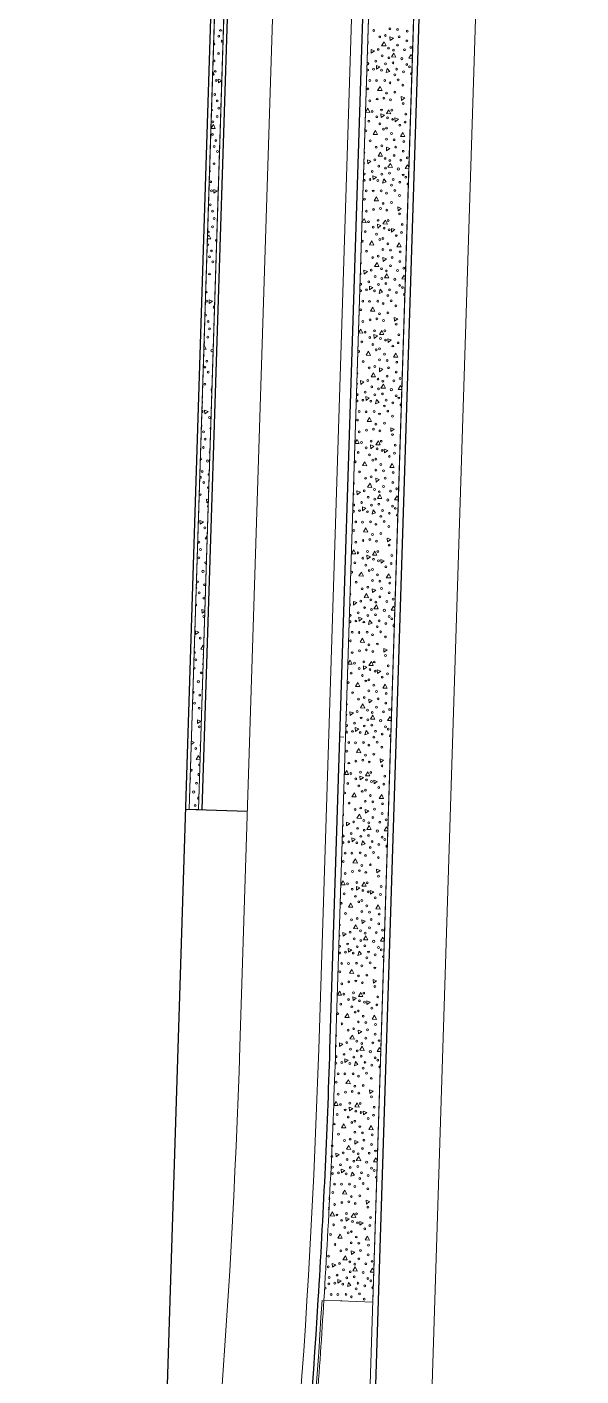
# Model space of a CAD drawing. Extents: x 2536801 to 2538856, y 7112140 to 7131569.
# Drawn here: x 2537794.7 to 2537893, y 7118882.1 to 7119121.6 of the extents above; entities that cross this region are included whole.
import ezdxf

# ---------------------------------------------------------------- set-up
doc = ezdxf.new("R2010")
doc.units = 0
doc.header["$LTSCALE"] = 100
doc.header["$MEASUREMENT"] = 0
for name, color, linetype, lineweight in [('D_BOC_FR', 3, 'Continuous', 13), ('D_BOC_RMP', 1, 'Continuous', 13), ('D_CTB_1', 2, 'Continuous', 0), ('D_EOS_ML', 7, 'Continuous', 30), ('D_EOS_RMP', 1, 'Continuous', 30), ('D_EOT_ML', 7, 'Continuous', 13), ('D_EOT_RMP', 1, 'Continuous', 13), ('D_FOC_FR', 3, 'Continuous', 30), ('D_FOC_RMP', 1, 'Continuous', 30), ('D_MBGF', 20, 'Continuous', 0), ('D_RIPRAP_1', 7, 'Continuous', 0)]:
    doc.layers.add(name, color=color, linetype=linetype, lineweight=lineweight)
doc.linetypes.add('mbgf', pattern='A,1,-0.5,[46,dgnlstyle-BGELINES.shx,S=0.008,R=0,X=0,Y=0],-0.5,1', length=3)

msp = doc.modelspace()

# ---------------------------------------------------------------- linework, layer by layer
at = {"layer": 'D_BOC_FR', "lineweight": 0}
msp.add_line((2537828.67, 7119146.31), (2537823.46, 7118982.73), dxfattribs=at)
at = {"layer": 'D_BOC_FR', "color": 1, "lineweight": 0}
msp.add_line((2537850.88, 7118995.53), (2537850.21, 7118995.55), dxfattribs=at)
msp.add_arc((2536347.2, 7118987.92), 1502.67, 352.71175, 356.47754, dxfattribs=at)
at = {"layer": 'D_BOC_RMP', "lineweight": 0}
for p, q in [((2537825.12, 7118982.68), (2537830.33, 7119146.26)), ((2537850.21, 7118995.55), (2537850.88, 7118995.53))]:
    msp.add_line(p, q, dxfattribs=at)
at = {"layer": 'D_CTB_1', "linetype": 'Continuous', "lineweight": 0, "ltscale": 0.025}
for p, q in [((2537851.24, 7118745.39), (2537870.99, 7119365.03)), ((2537849.44, 7118940.06), (2537855.99, 7119145.44))]:
    msp.add_line(p, q, dxfattribs=at)
msp.add_arc((2536347.2, 7118987.92), 1503, 356.47679, 358.17507, dxfattribs=at)
at = {"layer": 'D_EOS_ML'}
msp.add_line((2537794.68, 7116938.8), (2537871.99, 7119365), dxfattribs=at)
at = {"layer": 'D_EOS_RMP'}
for p, q in [((2537848.44, 7118940.09), (2537854.99, 7119145.47)), ((2537822.79, 7118982.75), (2537833.78, 7118982.4))]:
    msp.add_line(p, q, dxfattribs=at)
msp.add_arc((2536347.2, 7118987.92), 1502, 356.47679, 358.17507, dxfattribs=at)
at = {"layer": 'D_EOT_ML'}
msp.add_line((2537798.59, 7116747.27), (2537892.98, 7119709.78), dxfattribs=at)
at = {"layer": 'D_EOT_RMP'}
for p, q in [((2537832.45, 7118940.6), (2537843.88, 7119299.25)), ((2537846.44, 7118940.15), (2537857.87, 7119298.81))]:
    msp.add_line(p, q, dxfattribs=at)
for radius in [1486, 1500]:
    msp.add_arc((2536347.2, 7118987.92), radius, 352.71175, 358.17507, dxfattribs=at)
at = {"layer": 'D_FOC_FR'}
msp.add_line((2537828, 7119146.33), (2537815.54, 7118755.15), dxfattribs=at)
at = {"layer": 'D_FOC_FR', "color": 1}
msp.add_line((2537825.79, 7118982.66), (2537831, 7119146.24), dxfattribs=at)
at = {"layer": 'D_FOC_RMP'}
msp.add_arc((2536347.2, 7118987.92), 1502, 352.71175, 356.47679, dxfattribs=at)
at = {"layer": 'D_MBGF', "linetype": 'mbgf', "lineweight": 13, "ltscale": 0.025}
msp.add_arc((2536347.2, 7118987.92), 1503, 355.76146, 356.47679, dxfattribs=at)
at = {"layer": 'D_RIPRAP_1', "color": 7, "linetype": 'Continuous', "lineweight": 0}
for p, q in [((2537862.88, 7119111.21), (2537862.9, 7119111.23)), ((2537862.9, 7119111.2), (2537862.88, 7119111.21)), ((2537862.25, 7119091.61), (2537862.28, 7119091.64)), ((2537862.27, 7119091.61), (2537862.25, 7119091.61)), ((2537861.63, 7119072.02), (2537861.65, 7119072.04)), ((2537861.65, 7119072.02), (2537861.63, 7119072.02)), ((2537861, 7119052.43), (2537861.03, 7119052.45)), ((2537861.03, 7119052.43), (2537861, 7119052.43)), ((2537860.38, 7119032.84), (2537860.4, 7119032.86)), ((2537860.4, 7119032.83), (2537860.38, 7119032.84)), ((2537859.76, 7119013.25), (2537859.78, 7119013.27)), ((2537859.78, 7119013.24), (2537859.76, 7119013.25)), ((2537859.13, 7118993.65), (2537859.15, 7118993.68)), ((2537859.15, 7118993.65), (2537859.13, 7118993.65)), ((2537858.51, 7118974.06), (2537858.53, 7118974.08)), ((2537858.53, 7118974.06), (2537858.51, 7118974.06)), ((2537857.88, 7118954.47), (2537857.91, 7118954.49)), ((2537857.9, 7118954.47), (2537857.88, 7118954.47)), ((2537857.26, 7118934.88), (2537857.28, 7118934.9)), ((2537857.28, 7118934.87), (2537857.26, 7118934.88)), ((2537856.63, 7118915.29), (2537856.66, 7118915.31)), ((2537856.66, 7118915.28), (2537856.63, 7118915.29)), ((2537856.01, 7118895.69), (2537856.03, 7118895.72)), ((2537856.03, 7118895.69), (2537856.01, 7118895.69))]:
    msp.add_line(p, q, dxfattribs=at)
at = {"layer": 'D_RIPRAP_1', "color": 7, "lineweight": 0, "flags": 128}
for points in [[(2537847.36, 7118895.56), (2537856.02, 7118895.2), (2537870.99, 7119365.03), (2537864.49, 7119365.24)], [(2537833.39, 7119284.12), (2537829, 7119146.3), (2537828.67, 7119146.31), (2537823.46, 7118982.73), (2537825.12, 7118982.68), (2537830.33, 7119146.26), (2537830, 7119146.27), (2537834.88, 7119299.53)], [(2537860.87, 7119298.7), (2537855.99, 7119145.44), (2537849.44, 7118940.06)]]:
    msp.add_lwpolyline(points, dxfattribs=at)
at = {"layer": 'D_RIPRAP_1', "color": 7, "linetype": 'Continuous', "lineweight": 0, "flags": 128}
for points in [[(2537858.38, 7119118.24), (2537857.6, 7119118.27), (2537858.04, 7119118.96)], [(2537859.11, 7119119.17), (2537859.07, 7119119.84), (2537859.69, 7119119.6)], [(2537855.76, 7119116.92), (2537855.72, 7119117.59), (2537856.34, 7119117.36)], [(2537860.13, 7119116.25), (2537859.35, 7119116.27), (2537859.79, 7119116.97)], [(2537856.72, 7119114.09), (2537856.67, 7119114.76), (2537857.29, 7119114.52)], [(2537859.03, 7119113.7), (2537858.39, 7119113.49), (2537858.59, 7119114.24)], [(2537828.66, 7119111.67), (2537828.62, 7119112.34), (2537829.24, 7119112.1)], [(2537857.67, 7119110.31), (2537856.89, 7119110.34), (2537857.32, 7119111.04)], [(2537861.13, 7119108.56), (2537861.09, 7119109.23), (2537861.71, 7119109)], [(2537857.53, 7119105.5), (2537857.49, 7119106.17), (2537858.1, 7119105.93)], [(2537859.24, 7119106.19), (2537858.47, 7119106.22), (2537858.9, 7119106.91)], [(2537828.09, 7119103.55), (2537827.31, 7119103.58), (2537827.75, 7119104.28)], [(2537859.99, 7119104.78), (2537859.95, 7119105.45), (2537860.57, 7119105.21)], [(2537856.86, 7119102.48), (2537856.08, 7119102.5), (2537856.51, 7119103.2)], [(2537861.7, 7119102.15), (2537860.93, 7119102.18), (2537861.36, 7119102.87)], [(2537857.76, 7119098.65), (2537856.98, 7119098.67), (2537857.41, 7119099.37)], [(2537858.49, 7119099.58), (2537858.45, 7119100.25), (2537859.07, 7119100.01)], [(2537855.14, 7119097.33), (2537855.09, 7119098), (2537855.71, 7119097.77)], [(2537859.51, 7119096.66), (2537858.73, 7119096.68), (2537859.16, 7119097.38)], [(2537856.09, 7119094.5), (2537856.05, 7119095.17), (2537856.67, 7119094.93)], [(2537858.4, 7119094.11), (2537857.77, 7119093.89), (2537857.97, 7119094.64)], [(2537827.84, 7119092.08), (2537827.81, 7119092.75), (2537828.42, 7119092.51)], [(2537857.04, 7119090.72), (2537856.26, 7119090.74), (2537856.7, 7119091.44)], [(2537860.51, 7119088.97), (2537860.46, 7119089.64), (2537861.08, 7119089.4)], [(2537858.62, 7119086.6), (2537857.84, 7119086.62), (2537858.27, 7119087.32)], [(2537856.9, 7119085.9), (2537856.86, 7119086.57), (2537857.48, 7119086.34)], [(2537859.37, 7119085.18), (2537859.33, 7119085.85), (2537859.95, 7119085.62)], [(2537856.23, 7119082.89), (2537855.45, 7119082.91), (2537855.89, 7119083.61)], [(2537861.08, 7119082.56), (2537860.3, 7119082.58), (2537860.73, 7119083.28)], [(2537857.13, 7119079.06), (2537856.35, 7119079.08), (2537856.79, 7119079.78)], [(2537857.87, 7119079.99), (2537857.82, 7119080.66), (2537858.44, 7119080.42)], [(2537854.51, 7119077.74), (2537854.47, 7119078.41), (2537855.09, 7119078.17)], [(2537858.88, 7119077.06), (2537858.11, 7119077.09), (2537858.54, 7119077.79)], [(2537855.47, 7119074.91), (2537855.43, 7119075.58), (2537856.05, 7119075.34)], [(2537857.78, 7119074.52), (2537857.14, 7119074.3), (2537857.34, 7119075.05)], [(2537827.03, 7119072.5), (2537826.99, 7119073.17), (2537827.61, 7119072.92)], [(2537856.42, 7119071.13), (2537855.64, 7119071.15), (2537856.07, 7119071.85)], [(2537859.88, 7119069.38), (2537859.84, 7119070.05), (2537860.46, 7119069.81)], [(2537857.99, 7119067.01), (2537857.22, 7119067.03), (2537857.65, 7119067.73)], [(2537856.28, 7119066.31), (2537856.24, 7119066.98), (2537856.86, 7119066.75)], [(2537858.75, 7119065.59), (2537858.7, 7119066.26), (2537859.32, 7119066.03)], [(2537855.61, 7119063.29), (2537854.83, 7119063.32), (2537855.26, 7119064.02)], [(2537860.46, 7119062.97), (2537859.68, 7119062.99), (2537860.11, 7119063.69)], [(2537857.24, 7119060.39), (2537857.2, 7119061.06), (2537857.82, 7119060.83)], [(2537853.89, 7119058.15), (2537853.84, 7119058.82), (2537854.46, 7119058.58)], [(2537856.51, 7119059.46), (2537855.73, 7119059.49), (2537856.16, 7119060.19)], [(2537858.26, 7119057.47), (2537857.48, 7119057.5), (2537857.91, 7119058.2)], [(2537854.84, 7119055.31), (2537854.8, 7119055.98), (2537855.42, 7119055.75)], [(2537826.22, 7119052.91), (2537826.18, 7119053.58), (2537826.8, 7119053.34)], [(2537857.15, 7119054.93), (2537856.52, 7119054.71), (2537856.72, 7119055.46)], [(2537855.79, 7119051.54), (2537855.02, 7119051.56), (2537855.45, 7119052.26)], [(2537859.26, 7119049.79), (2537859.21, 7119050.46), (2537859.83, 7119050.22)], [(2537855.66, 7119046.72), (2537855.61, 7119047.39), (2537856.23, 7119047.15)], [(2537857.37, 7119047.42), (2537856.59, 7119047.44), (2537857.03, 7119048.14)], [(2537858.12, 7119046), (2537858.08, 7119046.67), (2537858.7, 7119046.43)], [(2537854.98, 7119043.7), (2537854.21, 7119043.73), (2537854.64, 7119044.42)], [(2537859.83, 7119043.37), (2537859.05, 7119043.4), (2537859.49, 7119044.1)], [(2537856.62, 7119040.8), (2537856.57, 7119041.47), (2537857.19, 7119041.24)], [(2537853.26, 7119038.56), (2537853.22, 7119039.23), (2537853.84, 7119038.99)], [(2537855.88, 7119039.87), (2537855.11, 7119039.9), (2537855.54, 7119040.6)], [(2537854.22, 7119035.72), (2537854.18, 7119036.39), (2537854.8, 7119036.16)], [(2537857.64, 7119037.88), (2537856.86, 7119037.9), (2537857.29, 7119038.6)], [(2537825.4, 7119033.33), (2537825.37, 7119034), (2537825.98, 7119033.75)], [(2537856.53, 7119035.34), (2537855.9, 7119035.12), (2537856.09, 7119035.87)], [(2537855.17, 7119031.94), (2537854.39, 7119031.97), (2537854.82, 7119032.67)], [(2537858.63, 7119030.19), (2537858.59, 7119030.86), (2537859.21, 7119030.63)], [(2537855.03, 7119027.13), (2537854.99, 7119027.8), (2537855.61, 7119027.56)], [(2537856.75, 7119027.82), (2537855.97, 7119027.85), (2537856.4, 7119028.55)], [(2537857.5, 7119026.41), (2537857.45, 7119027.08), (2537858.07, 7119026.84)], [(2537854.36, 7119024.11), (2537853.58, 7119024.13), (2537854.01, 7119024.83)], [(2537859.21, 7119023.78), (2537858.43, 7119023.81), (2537858.86, 7119024.51)], [(2537852.64, 7119018.96), (2537852.6, 7119019.63), (2537853.21, 7119019.4)], [(2537855.26, 7119020.28), (2537854.48, 7119020.31), (2537854.91, 7119021)], [(2537855.99, 7119021.21), (2537855.95, 7119021.88), (2537856.57, 7119021.64)], [(2537857.01, 7119018.29), (2537856.23, 7119018.31), (2537856.67, 7119019.01)], [(2537853.6, 7119016.13), (2537853.55, 7119016.8), (2537854.17, 7119016.56)], [(2537855.91, 7119015.74), (2537855.27, 7119015.53), (2537855.47, 7119016.28)], [(2537824.59, 7119013.74), (2537824.55, 7119014.41), (2537825.17, 7119014.17)], [(2537854.54, 7119012.35), (2537853.77, 7119012.38), (2537854.2, 7119013.07)], [(2537858.01, 7119010.6), (2537857.97, 7119011.27), (2537858.58, 7119011.04)], [(2537854.41, 7119007.54), (2537854.36, 7119008.21), (2537854.98, 7119007.97)], [(2537856.12, 7119008.23), (2537855.34, 7119008.26), (2537855.78, 7119008.95)], [(2537853.73, 7119004.52), (2537852.96, 7119004.54), (2537853.39, 7119005.24)], [(2537856.87, 7119006.82), (2537856.83, 7119007.49), (2537857.45, 7119007.25)], [(2537858.58, 7119004.19), (2537857.81, 7119004.22), (2537858.24, 7119004.91)], [(2537854.64, 7119000.69), (2537853.86, 7119000.71), (2537854.29, 7119001.41)], [(2537855.37, 7119001.62), (2537855.33, 7119002.29), (2537855.95, 7119002.05)], [(2537824.95, 7118997.93), (2537824.91, 7118998.6), (2537825.53, 7118998.36)], [(2537852.01, 7118999.37), (2537851.97, 7119000.04), (2537852.59, 7118999.81)], [(2537856.39, 7118998.7), (2537855.61, 7118998.72), (2537856.04, 7118999.42)], [(2537852.97, 7118996.54), (2537852.93, 7118997.21), (2537853.55, 7118996.97)], [(2537855.28, 7118996.15), (2537854.65, 7118995.93), (2537854.85, 7118996.68)], [(2537853.92, 7118992.76), (2537853.14, 7118992.78), (2537853.58, 7118993.48)], [(2537857.38, 7118991.01), (2537857.34, 7118991.68), (2537857.96, 7118991.44)], [(2537853.78, 7118987.94), (2537853.74, 7118988.61), (2537854.36, 7118988.38)], [(2537855.5, 7118988.64), (2537854.72, 7118988.66), (2537855.15, 7118989.36)], [(2537856.25, 7118987.22), (2537856.21, 7118987.89), (2537856.83, 7118987.66)], [(2537853.11, 7118984.93), (2537852.33, 7118984.95), (2537852.77, 7118985.65)], [(2537857.96, 7118984.6), (2537857.18, 7118984.62), (2537857.61, 7118985.32)], [(2537854.01, 7118981.1), (2537853.23, 7118981.12), (2537853.67, 7118981.82)], [(2537854.74, 7118982.03), (2537854.7, 7118982.7), (2537855.32, 7118982.46)], [(2537851.39, 7118979.78), (2537851.35, 7118980.45), (2537851.97, 7118980.21)], [(2537855.76, 7118979.1), (2537854.98, 7118979.13), (2537855.42, 7118979.83)], [(2537852.35, 7118976.95), (2537852.31, 7118977.62), (2537852.92, 7118977.38)], [(2537854.66, 7118976.56), (2537854.02, 7118976.34), (2537854.22, 7118977.09)], [(2537853.3, 7118973.17), (2537852.52, 7118973.19), (2537852.95, 7118973.89)], [(2537856.76, 7118971.42), (2537856.72, 7118972.09), (2537857.34, 7118971.85)], [(2537854.87, 7118969.05), (2537854.1, 7118969.07), (2537854.53, 7118969.77)], [(2537853.16, 7118968.35), (2537853.12, 7118969.02), (2537853.73, 7118968.79)], [(2537855.62, 7118967.63), (2537855.58, 7118968.3), (2537856.2, 7118968.07)], [(2537852.49, 7118965.33), (2537851.71, 7118965.36), (2537852.14, 7118966.06)], [(2537857.33, 7118965.01), (2537856.56, 7118965.03), (2537856.99, 7118965.73)], [(2537853.39, 7118961.5), (2537852.61, 7118961.53), (2537853.04, 7118962.23)], [(2537854.12, 7118962.43), (2537854.08, 7118963.1), (2537854.7, 7118962.87)], [(2537850.77, 7118960.19), (2537850.72, 7118960.86), (2537851.34, 7118960.62)], [(2537855.14, 7118959.51), (2537854.36, 7118959.54), (2537854.79, 7118960.24)], [(2537851.72, 7118957.35), (2537851.68, 7118958.02), (2537852.3, 7118957.79)], [(2537854.03, 7118956.97), (2537853.4, 7118956.75), (2537853.6, 7118957.5)], [(2537852.67, 7118953.58), (2537851.89, 7118953.6), (2537852.33, 7118954.3)], [(2537854.25, 7118949.46), (2537853.47, 7118949.48), (2537853.9, 7118950.18)], [(2537856.14, 7118951.83), (2537856.09, 7118952.5), (2537856.71, 7118952.26)], [(2537852.53, 7118948.76), (2537852.49, 7118949.43), (2537853.11, 7118949.19)], [(2537855, 7118948.04), (2537854.96, 7118948.71), (2537855.58, 7118948.47)], [(2537851.86, 7118945.74), (2537851.08, 7118945.77), (2537851.52, 7118946.46)], [(2537856.71, 7118945.41), (2537855.93, 7118945.44), (2537856.36, 7118946.14)], [(2537853.5, 7118942.84), (2537853.45, 7118943.51), (2537854.07, 7118943.28)], [(2537850.14, 7118940.6), (2537850.1, 7118941.27), (2537850.72, 7118941.03)], [(2537852.76, 7118941.91), (2537851.98, 7118941.94), (2537852.42, 7118942.64)], [(2537854.51, 7118939.92), (2537853.74, 7118939.94), (2537854.17, 7118940.64)], [(2537851.1, 7118937.76), (2537851.06, 7118938.43), (2537851.68, 7118938.2)], [(2537853.41, 7118937.38), (2537852.78, 7118937.16), (2537852.97, 7118937.91)], [(2537852.05, 7118933.98), (2537851.27, 7118934.01), (2537851.7, 7118934.71)], [(2537855.51, 7118932.23), (2537855.47, 7118932.9), (2537856.09, 7118932.67)], [(2537849.88, 7118930.11), (2537849.1, 7118930.13), (2537849.54, 7118930.83)], [(2537851.91, 7118929.17), (2537851.87, 7118929.84), (2537852.49, 7118929.6)], [(2537853.63, 7118929.86), (2537852.85, 7118929.89), (2537853.28, 7118930.59)], [(2537854.38, 7118928.45), (2537854.33, 7118929.12), (2537854.95, 7118928.88)], [(2537851.24, 7118926.15), (2537850.46, 7118926.17), (2537850.89, 7118926.87)], [(2537856.09, 7118925.82), (2537855.31, 7118925.85), (2537855.74, 7118926.55)], [(2537852.87, 7118923.25), (2537852.83, 7118923.92), (2537853.45, 7118923.68)], [(2537849.52, 7118921), (2537849.47, 7118921.67), (2537850.09, 7118921.44)], [(2537852.14, 7118922.32), (2537851.36, 7118922.35), (2537851.79, 7118923.04)], [(2537853.89, 7118920.33), (2537853.11, 7118920.35), (2537853.54, 7118921.05)], [(2537850.48, 7118918.17), (2537850.43, 7118918.84), (2537851.05, 7118918.6)], [(2537852.78, 7118917.78), (2537852.15, 7118917.57), (2537852.35, 7118918.32)], [(2537851.42, 7118914.39), (2537850.65, 7118914.42), (2537851.08, 7118915.11)], [(2537854.89, 7118912.64), (2537854.84, 7118913.31), (2537855.46, 7118913.08)], [(2537849.26, 7118910.51), (2537848.48, 7118910.54), (2537848.91, 7118911.24)], [(2537851.29, 7118909.58), (2537851.24, 7118910.24), (2537851.86, 7118910.01)], [(2537853, 7118910.27), (2537852.22, 7118910.3), (2537852.66, 7118910.99)], [(2537853.75, 7118908.86), (2537853.71, 7118909.53), (2537854.33, 7118909.29)], [(2537850.61, 7118906.56), (2537849.84, 7118906.58), (2537850.27, 7118907.28)], [(2537855.46, 7118906.23), (2537854.68, 7118906.26), (2537855.12, 7118906.95)], [(2537851.51, 7118902.73), (2537850.74, 7118902.75), (2537851.17, 7118903.45)], [(2537852.25, 7118903.66), (2537852.21, 7118904.33), (2537852.82, 7118904.09)], [(2537848.89, 7118901.41), (2537848.85, 7118902.08), (2537849.47, 7118901.85)], [(2537853.27, 7118900.74), (2537852.49, 7118900.76), (2537852.92, 7118901.46)], [(2537849.85, 7118898.58), (2537849.81, 7118899.25), (2537850.43, 7118899.01)], [(2537852.16, 7118898.19), (2537851.53, 7118897.97), (2537851.72, 7118898.72)]]:
    msp.add_lwpolyline(points, close=True, dxfattribs=at)
for points in [[(2537863.05, 7119116.02), (2537862.4, 7119116.04), (2537862.84, 7119116.74), (2537863.06, 7119116.27)], [(2537827.63, 7119113.71), (2537827.92, 7119113.09), (2537827.61, 7119113.1)], [(2537827.42, 7119107.02), (2537827.68, 7119106.91), (2537827.41, 7119106.71)], [(2537854.74, 7119106.5), (2537855.15, 7119107.16), (2537855.5, 7119106.43), (2537854.74, 7119106.46)], [(2537862.43, 7119096.43), (2537861.78, 7119096.45), (2537862.21, 7119097.15), (2537862.44, 7119096.68)], [(2537826.99, 7119093.74), (2537827.1, 7119093.5), (2537826.99, 7119093.51)], [(2537826.79, 7119087.36), (2537826.87, 7119087.33), (2537826.79, 7119087.27)], [(2537854.12, 7119086.9), (2537854.53, 7119087.57), (2537854.87, 7119086.84), (2537854.12, 7119086.87)], [(2537826.69, 7119084.3), (2537826.94, 7119084.69), (2537827.28, 7119083.97), (2537826.68, 7119083.99)], [(2537861.8, 7119076.84), (2537861.16, 7119076.86), (2537861.59, 7119077.55), (2537861.81, 7119077.09)], [(2537853.5, 7119067.31), (2537853.91, 7119067.97), (2537854.25, 7119067.25), (2537853.49, 7119067.27)], [(2537826.08, 7119065.03), (2537826.13, 7119065.11), (2537826.46, 7119064.38), (2537826.06, 7119064.4)], [(2537861.18, 7119057.24), (2537860.53, 7119057.26), (2537860.96, 7119057.96), (2537861.19, 7119057.49)], [(2537827.48, 7119056.75), (2537827.39, 7119056.69), (2537827.35, 7119057.36), (2537827.5, 7119057.3)], [(2537827.27, 7119050.3), (2537827.12, 7119050.3), (2537827.28, 7119050.55)], [(2537852.87, 7119047.72), (2537853.28, 7119048.38), (2537853.63, 7119047.66), (2537852.87, 7119047.68)], [(2537825.45, 7119045.23), (2537825.65, 7119044.8), (2537825.43, 7119044.8)], [(2537826.86, 7119037.31), (2537826.58, 7119037.1), (2537826.54, 7119037.77), (2537826.87, 7119037.64)], [(2537860.56, 7119037.65), (2537859.91, 7119037.67), (2537860.34, 7119038.37), (2537860.56, 7119037.9)], [(2537826.65, 7119030.7), (2537826.31, 7119030.72), (2537826.67, 7119031.28)], [(2537852.25, 7119028.13), (2537852.66, 7119028.79), (2537853, 7119028.07), (2537852.25, 7119028.09)], [(2537824.81, 7119025.27), (2537824.84, 7119025.21), (2537824.81, 7119025.21)], [(2537826.24, 7119017.87), (2537825.76, 7119017.52), (2537825.73, 7119018.19), (2537826.24, 7119017.98)], [(2537859.93, 7119018.06), (2537859.28, 7119018.08), (2537859.72, 7119018.78), (2537859.94, 7119018.31)], [(2537826.03, 7119011.11), (2537825.5, 7119011.13), (2537825.94, 7119011.83), (2537826.04, 7119011.6)], [(2537851.62, 7119008.54), (2537852.03, 7119009.2), (2537852.38, 7119008.47), (2537851.62, 7119008.5)], [(2537859.31, 7118998.47), (2537858.66, 7118998.49), (2537859.09, 7118999.19), (2537859.31, 7118998.72)], [(2537823.84, 7118994.79), (2537824.36, 7118994.58), (2537823.82, 7118994.19)], [(2537825.4, 7118991.52), (2537824.68, 7118991.55), (2537825.12, 7118992.24), (2537825.4, 7118991.64)], [(2537851, 7118988.94), (2537851.41, 7118989.61), (2537851.75, 7118988.88), (2537851, 7118988.91)], [(2537858.68, 7118978.87), (2537858.03, 7118978.9), (2537858.47, 7118979.59), (2537858.69, 7118979.13)], [(2537850.37, 7118969.35), (2537850.78, 7118970.01), (2537851.13, 7118969.29), (2537850.37, 7118969.31)], [(2537858.06, 7118959.28), (2537857.41, 7118959.3), (2537857.84, 7118960), (2537858.07, 7118959.53)], [(2537849.75, 7118949.76), (2537850.16, 7118950.42), (2537850.51, 7118949.7), (2537849.75, 7118949.72)], [(2537857.43, 7118939.69), (2537856.79, 7118939.71), (2537857.22, 7118940.41), (2537857.44, 7118939.94)], [(2537856.81, 7118920.1), (2537856.16, 7118920.12), (2537856.59, 7118920.82), (2537856.82, 7118920.35)], [(2537856.19, 7118900.51), (2537855.54, 7118900.53), (2537855.97, 7118901.23), (2537856.19, 7118900.76)], [(2537850.4, 7118895.43), (2537850.45, 7118895.52), (2537850.5, 7118895.43)]]:
    msp.add_lwpolyline(points, dxfattribs=at)
at = {"layer": 'D_RIPRAP_1', "color": 7, "linetype": 'Continuous', "lineweight": 0}
for centre, radius in [((2537829.02, 7119121), 0.163), ((2537856.19, 7119120.97), 0.163), ((2537858.26, 7119120.09), 0.163), ((2537859.08, 7119121.29), 0.163), ((2537860.43, 7119121.17), 0.163), ((2537862.15, 7119120.84), 0.163), ((2537828.7, 7119119.98), 0.163), ((2537829.28, 7119119.07), 0.163), ((2537857.26, 7119119.83), 0.163), ((2537858.83, 7119117.86), 0.163), ((2537860.43, 7119118.39), 0.163), ((2537860.71, 7119119.87), 0.163), ((2537862.07, 7119119.12), 0.163), ((2537862.77, 7119117.97), 0.163), ((2537827.87, 7119115.56), 0.163), ((2537828.68, 7119116.91), 0.163), ((2537856.56, 7119115.54), 0.163), ((2537857.01, 7119117.62), 0.163), ((2537857.71, 7119116.47), 0.163), ((2537858.9, 7119116.14), 0.163), ((2537859.69, 7119117.47), 0.163), ((2537861.19, 7119115.99), 0.199), ((2537861.65, 7119117.56), 0.163), ((2537828.09, 7119113.72), 0.163), ((2537856.17, 7119114.1), 0.163), ((2537857.57, 7119113.92), 0.163), ((2537858.28, 7119115.06), 0.163), ((2537859.62, 7119115.22), 0.163), ((2537859.96, 7119113.09), 0.163), ((2537860.27, 7119114.12), 0.163), ((2537861.47, 7119113.63), 0.163), ((2537862.05, 7119114.91), 0.163), ((2537862.53, 7119114.51), 0.163), ((2537828.22, 7119112.1), 0.163), ((2537855.17, 7119110.59), 0.163), ((2537855.5, 7119112.1), 0.163), ((2537856.71, 7119112.07), 0.163), ((2537858.15, 7119112.1), 0.163), ((2537859.09, 7119111.67), 0.163), ((2537860.55, 7119112.19), 0.163), ((2537861.39, 7119111.27), 0.163), ((2537827.99, 7119109.6), 0.163), ((2537828.44, 7119108.47), 0.163), ((2537855.51, 7119108.48), 0.163), ((2537856.8, 7119108.81), 0.163), ((2537858.01, 7119108.96), 0.163), ((2537858.47, 7119109.87), 0.163), ((2537859.17, 7119108.67), 0.163), ((2537859.97, 7119110.02), 0.163), ((2537828.41, 7119105.69), 0.163), ((2537828.71, 7119107.17), 0.163), ((2537855.91, 7119106.61), 0.163), ((2537856.74, 7119105.66), 0.163), ((2537857.59, 7119106.86), 0.163), ((2537859.41, 7119106.82), 0.163), ((2537861.42, 7119107.99), 0.163), ((2537861.9, 7119106.14), 0.163), ((2537827.66, 7119104.77), 0.163), ((2537855.33, 7119104.86), 0.163), ((2537857.31, 7119104.41), 0.163), ((2537857.91, 7119103.45), 0.163), ((2537858.47, 7119103.65), 0.163), ((2537858.66, 7119105.47), 0.163), ((2537859.56, 7119105.2), 0.163), ((2537860.84, 7119104.15), 0.163), ((2537861.76, 7119104.72), 0.163), ((2537827.57, 7119102.53), 0.163), ((2537828.21, 7119101.42), 0.163), ((2537855.57, 7119101.38), 0.163), ((2537858.46, 7119101.69), 0.163), ((2537859.35, 7119102.7), 0.163), ((2537859.81, 7119101.58), 0.163), ((2537861.53, 7119101.25), 0.163), ((2537827.89, 7119100.39), 0.163), ((2537828.47, 7119099.49), 0.163), ((2537856.63, 7119100.24), 0.163), ((2537857.64, 7119100.5), 0.163), ((2537859.81, 7119098.8), 0.163), ((2537860.09, 7119100.28), 0.163), ((2537861.45, 7119099.53), 0.163), ((2537827.87, 7119097.33), 0.163), ((2537856.39, 7119098.02), 0.163), ((2537857.09, 7119096.88), 0.163), ((2537858.21, 7119098.27), 0.163), ((2537858.28, 7119096.55), 0.163), ((2537859.06, 7119097.87), 0.163), ((2537860.57, 7119096.4), 0.199), ((2537861.03, 7119097.96), 0.163), ((2537862.15, 7119098.38), 0.163), ((2537827.28, 7119094.13), 0.163), ((2537855.54, 7119094.51), 0.163), ((2537855.94, 7119095.95), 0.163), ((2537856.94, 7119094.33), 0.163), ((2537857.65, 7119095.46), 0.163), ((2537858.99, 7119095.63), 0.163), ((2537859.65, 7119094.52), 0.163), ((2537860.84, 7119094.03), 0.163), ((2537861.42, 7119095.32), 0.163), ((2537861.91, 7119094.91), 0.163), ((2537827.41, 7119092.51), 0.163), ((2537854.88, 7119092.51), 0.163), ((2537856.09, 7119092.48), 0.163), ((2537857.53, 7119092.51), 0.163), ((2537858.47, 7119092.08), 0.163), ((2537859.34, 7119093.5), 0.163), ((2537859.93, 7119092.59), 0.163), ((2537860.77, 7119091.68), 0.163), ((2537827.17, 7119090.01), 0.163), ((2537827.62, 7119088.89), 0.163), ((2537854.55, 7119091), 0.163), ((2537854.89, 7119088.89), 0.163), ((2537856.18, 7119089.22), 0.163), ((2537857.39, 7119089.37), 0.163), ((2537857.85, 7119090.28), 0.163), ((2537858.55, 7119089.07), 0.163), ((2537859.35, 7119090.43), 0.163), ((2537827.89, 7119087.59), 0.163), ((2537855.28, 7119087.02), 0.163), ((2537856.97, 7119087.27), 0.163), ((2537858.79, 7119087.23), 0.163), ((2537860.79, 7119088.4), 0.163), ((2537861.27, 7119086.55), 0.163), ((2537827.6, 7119086.11), 0.163), ((2537854.71, 7119085.27), 0.163), ((2537856.12, 7119086.07), 0.163), ((2537856.68, 7119084.82), 0.163), ((2537858.03, 7119085.88), 0.163), ((2537858.93, 7119085.61), 0.163), ((2537860.21, 7119084.55), 0.163), ((2537861.14, 7119085.13), 0.163), ((2537827.4, 7119081.83), 0.163), ((2537854.94, 7119081.78), 0.163), ((2537857.29, 7119083.86), 0.163), ((2537857.84, 7119082.1), 0.163), ((2537857.84, 7119084.06), 0.163), ((2537858.72, 7119083.11), 0.163), ((2537859.18, 7119081.99), 0.163), ((2537827.07, 7119080.81), 0.163), ((2537827.66, 7119079.9), 0.163), ((2537856.01, 7119080.65), 0.163), ((2537857.01, 7119080.9), 0.163), ((2537859.47, 7119080.69), 0.163), ((2537860.82, 7119079.94), 0.163), ((2537860.9, 7119081.66), 0.163), ((2537827.06, 7119077.74), 0.163), ((2537855.77, 7119078.43), 0.163), ((2537856.46, 7119077.29), 0.163), ((2537857.58, 7119078.68), 0.163), ((2537857.65, 7119076.95), 0.163), ((2537858.44, 7119078.28), 0.163), ((2537859.18, 7119079.21), 0.163), ((2537860.41, 7119078.37), 0.163), ((2537861.52, 7119078.79), 0.163), ((2537854.92, 7119074.91), 0.163), ((2537855.31, 7119076.35), 0.163), ((2537856.32, 7119074.74), 0.163), ((2537857.03, 7119075.87), 0.163), ((2537858.37, 7119076.04), 0.163), ((2537859.02, 7119074.93), 0.163), ((2537859.95, 7119076.81), 0.199), ((2537860.8, 7119075.72), 0.163), ((2537861.28, 7119075.32), 0.163), ((2537826.59, 7119072.93), 0.163), ((2537854.25, 7119072.91), 0.163), ((2537855.46, 7119072.89), 0.163), ((2537856.9, 7119072.92), 0.163), ((2537857.85, 7119072.49), 0.163), ((2537858.71, 7119073.91), 0.163), ((2537859.3, 7119073), 0.163), ((2537860.22, 7119074.44), 0.163), ((2537853.92, 7119071.4), 0.163), ((2537856.77, 7119069.78), 0.163), ((2537857.22, 7119070.69), 0.163), ((2537858.72, 7119070.84), 0.163), ((2537860.14, 7119072.09), 0.163), ((2537826.81, 7119069.3), 0.163), ((2537827.08, 7119068), 0.163), ((2537854.27, 7119069.3), 0.163), ((2537854.66, 7119067.43), 0.163), ((2537855.55, 7119069.62), 0.163), ((2537856.34, 7119067.68), 0.163), ((2537857.92, 7119069.48), 0.163), ((2537858.17, 7119067.64), 0.163), ((2537860.17, 7119068.81), 0.163), ((2537826.78, 7119066.52), 0.163), ((2537854.09, 7119065.68), 0.163), ((2537855.49, 7119066.47), 0.163), ((2537856.06, 7119065.22), 0.163), ((2537857.41, 7119066.28), 0.163), ((2537858.31, 7119066.02), 0.163), ((2537859.59, 7119064.96), 0.163), ((2537860.52, 7119065.54), 0.163), ((2537860.65, 7119066.96), 0.163), ((2537856.66, 7119064.27), 0.163), ((2537857.22, 7119064.47), 0.163), ((2537858.1, 7119063.52), 0.163), ((2537826.26, 7119061.22), 0.163), ((2537826.58, 7119062.25), 0.163), ((2537826.85, 7119060.32), 0.163), ((2537854.32, 7119062.19), 0.163), ((2537855.39, 7119061.06), 0.163), ((2537856.39, 7119061.31), 0.163), ((2537857.21, 7119062.51), 0.163), ((2537858.56, 7119062.4), 0.163), ((2537858.84, 7119061.1), 0.163), ((2537860.2, 7119060.34), 0.163), ((2537860.28, 7119062.07), 0.163), ((2537826.24, 7119058.16), 0.163), ((2537855.14, 7119058.84), 0.163), ((2537856.96, 7119059.09), 0.163), ((2537857.82, 7119058.69), 0.163), ((2537858.56, 7119059.62), 0.163), ((2537859.78, 7119058.78), 0.163), ((2537860.9, 7119059.2), 0.163), ((2537854.69, 7119056.76), 0.163), ((2537855.84, 7119057.7), 0.163), ((2537856.41, 7119056.28), 0.163), ((2537857.03, 7119057.36), 0.163), ((2537857.74, 7119056.45), 0.163), ((2537859.32, 7119057.22), 0.199), ((2537860.17, 7119056.13), 0.163), ((2537860.66, 7119055.73), 0.163), ((2537853.63, 7119053.32), 0.163), ((2537854.29, 7119055.32), 0.163), ((2537854.84, 7119053.29), 0.163), ((2537855.69, 7119055.15), 0.163), ((2537856.28, 7119053.33), 0.163), ((2537858.09, 7119054.31), 0.163), ((2537858.4, 7119055.34), 0.163), ((2537858.68, 7119053.41), 0.163), ((2537859.59, 7119054.85), 0.163), ((2537827.05, 7119052.27), 0.163), ((2537853.3, 7119051.81), 0.163), ((2537856.6, 7119051.09), 0.163), ((2537857.22, 7119052.89), 0.163), ((2537858.1, 7119051.25), 0.163), ((2537859.52, 7119052.5), 0.163), ((2537826, 7119049.72), 0.163), ((2537826.27, 7119048.42), 0.163), ((2537853.64, 7119049.71), 0.163), ((2537854.93, 7119050.03), 0.163), ((2537856.14, 7119050.19), 0.163), ((2537857.3, 7119049.89), 0.163), ((2537859.54, 7119049.22), 0.163), ((2537825.97, 7119046.94), 0.163), ((2537853.46, 7119046.08), 0.163), ((2537854.04, 7119047.84), 0.163), ((2537854.87, 7119046.88), 0.163), ((2537855.72, 7119048.08), 0.163), ((2537856.79, 7119046.69), 0.163), ((2537857.54, 7119048.05), 0.163), ((2537857.68, 7119046.43), 0.163), ((2537859.89, 7119045.94), 0.163), ((2537860.02, 7119047.36), 0.163), ((2537826.71, 7119044.53), 0.199), ((2537855.43, 7119045.63), 0.163), ((2537856.04, 7119044.68), 0.163), ((2537856.6, 7119044.87), 0.163), ((2537857.47, 7119043.93), 0.163), ((2537858.97, 7119045.37), 0.163), ((2537825.77, 7119042.66), 0.163), ((2537853.7, 7119042.6), 0.163), ((2537854.76, 7119041.47), 0.163), ((2537855.76, 7119041.72), 0.163), ((2537856.59, 7119042.92), 0.163), ((2537857.93, 7119042.81), 0.163), ((2537858.22, 7119041.51), 0.163), ((2537859.65, 7119042.48), 0.163), ((2537826.03, 7119040.73), 0.163), ((2537854.52, 7119039.25), 0.163), ((2537856.34, 7119039.5), 0.163), ((2537857.19, 7119039.1), 0.163), ((2537857.93, 7119040.03), 0.163), ((2537859.16, 7119039.19), 0.163), ((2537859.58, 7119040.75), 0.163), ((2537860.27, 7119039.6), 0.163), ((2537825.43, 7119038.57), 0.163), ((2537854.06, 7119037.17), 0.163), ((2537855.21, 7119038.1), 0.163), ((2537855.78, 7119036.69), 0.163), ((2537856.4, 7119037.77), 0.163), ((2537857.12, 7119036.86), 0.163), ((2537858.7, 7119037.63), 0.199), ((2537859.55, 7119036.54), 0.163), ((2537853.67, 7119035.73), 0.163), ((2537855.07, 7119035.55), 0.163), ((2537857.46, 7119034.72), 0.163), ((2537857.78, 7119035.75), 0.163), ((2537858.06, 7119033.82), 0.163), ((2537858.97, 7119035.26), 0.163), ((2537860.03, 7119036.14), 0.163), ((2537826.24, 7119032.69), 0.163), ((2537852.67, 7119032.22), 0.163), ((2537853, 7119033.73), 0.163), ((2537854.21, 7119033.7), 0.163), ((2537855.65, 7119033.74), 0.163), ((2537855.98, 7119031.5), 0.163), ((2537856.6, 7119033.3), 0.163), ((2537857.47, 7119031.66), 0.163), ((2537858.89, 7119032.91), 0.163), ((2537825.19, 7119030.13), 0.163), ((2537853.02, 7119030.11), 0.163), ((2537854.3, 7119030.44), 0.163), ((2537855.52, 7119030.59), 0.163), ((2537856.67, 7119030.3), 0.163), ((2537858.92, 7119029.62), 0.163), ((2537825.16, 7119027.35), 0.163), ((2537825.46, 7119028.83), 0.163), ((2537853.41, 7119028.24), 0.163), ((2537854.24, 7119027.29), 0.163), ((2537855.09, 7119028.49), 0.163), ((2537856.16, 7119027.1), 0.163), ((2537856.92, 7119028.46), 0.163), ((2537857.06, 7119026.83), 0.163), ((2537859.4, 7119027.77), 0.163), ((2537825.9, 7119024.95), 0.199), ((2537852.84, 7119026.49), 0.163), ((2537854.81, 7119026.04), 0.163), ((2537855.41, 7119025.09), 0.163), ((2537855.97, 7119025.28), 0.163), ((2537856.85, 7119024.33), 0.163), ((2537858.34, 7119025.78), 0.163), ((2537859.27, 7119026.35), 0.163), ((2537824.96, 7119023.08), 0.163), ((2537826.15, 7119022.58), 0.163), ((2537853.07, 7119023.01), 0.163), ((2537854.14, 7119021.87), 0.163), ((2537855.14, 7119022.13), 0.163), ((2537855.96, 7119023.33), 0.163), ((2537857.31, 7119023.21), 0.163), ((2537857.59, 7119021.91), 0.163), ((2537859.03, 7119022.88), 0.163), ((2537825.22, 7119021.15), 0.163), ((2537826.05, 7119020.22), 0.163), ((2537853.89, 7119019.66), 0.163), ((2537855.71, 7119019.9), 0.163), ((2537856.57, 7119019.51), 0.163), ((2537857.31, 7119020.43), 0.163), ((2537858.53, 7119019.6), 0.163), ((2537858.95, 7119021.16), 0.163), ((2537859.65, 7119020.01), 0.163), ((2537853.44, 7119017.58), 0.163), ((2537854.59, 7119018.51), 0.163), ((2537855.16, 7119017.1), 0.163), ((2537855.78, 7119018.18), 0.163), ((2537856.5, 7119017.26), 0.163), ((2537858.07, 7119018.03), 0.199), ((2537826.04, 7119016.94), 0.163), ((2537853.05, 7119016.14), 0.163), ((2537854.45, 7119015.96), 0.163), ((2537856.84, 7119015.13), 0.163), ((2537857.15, 7119016.16), 0.163), ((2537858.34, 7119015.67), 0.163), ((2537858.93, 7119016.95), 0.163), ((2537859.41, 7119016.54), 0.163), ((2537825.43, 7119013.1), 0.163), ((2537852.05, 7119012.63), 0.163), ((2537852.38, 7119014.14), 0.163), ((2537853.59, 7119014.11), 0.163), ((2537855.03, 7119014.14), 0.163), ((2537855.97, 7119013.71), 0.163), ((2537857.43, 7119014.23), 0.163), ((2537858.27, 7119013.31), 0.163), ((2537852.39, 7119010.52), 0.163), ((2537853.68, 7119010.85), 0.163), ((2537854.89, 7119011), 0.163), ((2537855.35, 7119011.91), 0.163), ((2537856.05, 7119010.71), 0.163), ((2537856.85, 7119012.06), 0.163), ((2537858.29, 7119010.03), 0.163), ((2537824.64, 7119009.25), 0.163), ((2537852.79, 7119008.65), 0.163), ((2537853.62, 7119007.7), 0.163), ((2537854.47, 7119008.9), 0.163), ((2537855.54, 7119007.51), 0.163), ((2537856.29, 7119008.86), 0.163), ((2537858.78, 7119008.18), 0.163), ((2537825.09, 7119005.36), 0.199), ((2537825.56, 7119006.92), 0.163), ((2537852.21, 7119006.9), 0.163), ((2537854.18, 7119006.45), 0.163), ((2537854.79, 7119005.49), 0.163), ((2537855.35, 7119005.69), 0.163), ((2537856.43, 7119007.24), 0.163), ((2537857.72, 7119006.19), 0.163), ((2537858.64, 7119006.76), 0.163), ((2537825.33, 7119002.99), 0.163), ((2537852.45, 7119003.42), 0.163), ((2537855.34, 7119003.73), 0.163), ((2537856.23, 7119004.74), 0.163), ((2537856.69, 7119003.62), 0.163), ((2537858.4, 7119003.29), 0.163), ((2537824.41, 7119001.56), 0.163), ((2537825.24, 7119000.64), 0.163), ((2537853.51, 7119002.28), 0.163), ((2537854.52, 7119002.54), 0.163), ((2537855.09, 7119000.31), 0.163), ((2537856.69, 7119000.84), 0.163), ((2537856.97, 7119002.32), 0.163), ((2537858.33, 7119001.57), 0.163), ((2537859.02, 7119000.42), 0.163), ((2537852.81, 7118997.99), 0.163), ((2537853.27, 7119000.06), 0.163), ((2537853.97, 7118998.92), 0.163), ((2537855.16, 7118998.59), 0.163), ((2537855.94, 7118999.91), 0.163), ((2537857.45, 7118998.44), 0.199), ((2537857.91, 7119000), 0.163), ((2537825.23, 7118997.36), 0.163), ((2537852.42, 7118996.55), 0.163), ((2537853.82, 7118996.37), 0.163), ((2537854.53, 7118997.5), 0.163), ((2537855.87, 7118997.67), 0.163), ((2537856.21, 7118995.54), 0.163), ((2537856.53, 7118996.56), 0.163), ((2537857.72, 7118996.07), 0.163), ((2537858.3, 7118997.36), 0.163), ((2537858.78, 7118996.95), 0.163), ((2537824.62, 7118993.52), 0.163), ((2537851.76, 7118994.55), 0.163), ((2537852.96, 7118994.52), 0.163), ((2537854.41, 7118994.55), 0.163), ((2537855.35, 7118994.12), 0.163), ((2537856.81, 7118994.63), 0.163), ((2537857.64, 7118993.72), 0.163), ((2537851.43, 7118993.04), 0.163), ((2537851.77, 7118990.93), 0.163), ((2537853.05, 7118991.26), 0.163), ((2537854.27, 7118991.41), 0.163), ((2537854.73, 7118992.32), 0.163), ((2537855.42, 7118991.11), 0.163), ((2537856.22, 7118992.47), 0.163), ((2537852.16, 7118989.06), 0.163), ((2537853.85, 7118989.31), 0.163), ((2537855.67, 7118989.27), 0.163), ((2537857.67, 7118990.44), 0.163), ((2537858.15, 7118988.59), 0.163), ((2537824.75, 7118987.33), 0.163), ((2537851.59, 7118987.31), 0.163), ((2537853, 7118988.11), 0.163), ((2537853.56, 7118986.86), 0.163), ((2537854.72, 7118986.1), 0.163), ((2537854.91, 7118987.92), 0.163), ((2537855.81, 7118987.65), 0.163), ((2537857.09, 7118986.59), 0.163), ((2537858.02, 7118987.17), 0.163), ((2537824.27, 7118985.78), 0.199), ((2537851.82, 7118983.82), 0.163), ((2537854.16, 7118985.9), 0.163), ((2537854.71, 7118984.14), 0.163), ((2537855.6, 7118985.15), 0.163), ((2537856.06, 7118984.03), 0.163), ((2537857.78, 7118983.7), 0.163), ((2537824.52, 7118983.41), 0.163), ((2537852.89, 7118982.69), 0.163), ((2537853.89, 7118982.94), 0.163), ((2537856.06, 7118981.25), 0.163), ((2537856.34, 7118982.73), 0.163), ((2537857.7, 7118981.98), 0.163), ((2537852.64, 7118980.47), 0.163), ((2537853.34, 7118979.33), 0.163), ((2537854.46, 7118980.72), 0.163), ((2537854.53, 7118978.99), 0.163), ((2537855.32, 7118980.32), 0.163), ((2537856.82, 7118978.85), 0.199), ((2537857.28, 7118980.41), 0.163), ((2537858.4, 7118980.83), 0.163), ((2537851.8, 7118976.95), 0.163), ((2537852.19, 7118978.39), 0.163), ((2537853.2, 7118976.78), 0.163), ((2537853.91, 7118977.91), 0.163), ((2537855.25, 7118978.08), 0.163), ((2537855.9, 7118976.97), 0.163), ((2537857.1, 7118976.48), 0.163), ((2537857.68, 7118977.76), 0.163), ((2537858.16, 7118977.36), 0.163), ((2537851.13, 7118974.95), 0.163), ((2537852.34, 7118974.93), 0.163), ((2537853.78, 7118974.96), 0.163), ((2537854.72, 7118974.53), 0.163), ((2537855.59, 7118975.95), 0.163), ((2537856.18, 7118975.04), 0.163), ((2537857.02, 7118974.13), 0.163), ((2537850.8, 7118973.44), 0.163), ((2537852.43, 7118971.66), 0.163), ((2537853.65, 7118971.82), 0.163), ((2537854.1, 7118972.73), 0.163), ((2537855.6, 7118972.88), 0.163), ((2537851.14, 7118971.34), 0.163), ((2537851.54, 7118969.47), 0.163), ((2537853.22, 7118969.72), 0.163), ((2537854.8, 7118971.52), 0.163), ((2537855.04, 7118969.68), 0.163), ((2537857.05, 7118970.85), 0.163), ((2537850.97, 7118967.71), 0.163), ((2537852.37, 7118968.51), 0.163), ((2537852.94, 7118967.26), 0.163), ((2537854.29, 7118968.32), 0.163), ((2537855.19, 7118968.06), 0.163), ((2537856.47, 7118967), 0.163), ((2537857.39, 7118967.58), 0.163), ((2537857.53, 7118969), 0.163), ((2537853.54, 7118966.31), 0.163), ((2537854.09, 7118964.55), 0.163), ((2537854.1, 7118966.51), 0.163), ((2537854.98, 7118965.56), 0.163), ((2537855.44, 7118964.44), 0.163), ((2537851.2, 7118964.23), 0.163), ((2537852.26, 7118963.1), 0.163), ((2537853.27, 7118963.35), 0.163), ((2537855.72, 7118963.14), 0.163), ((2537857.08, 7118962.38), 0.163), ((2537857.16, 7118964.11), 0.163), ((2537852.02, 7118960.88), 0.163), ((2537852.72, 7118959.73), 0.163), ((2537853.84, 7118961.13), 0.163), ((2537854.69, 7118960.73), 0.163), ((2537855.44, 7118961.66), 0.163), ((2537856.66, 7118960.82), 0.163), ((2537857.78, 7118961.24), 0.163), ((2537851.17, 7118957.36), 0.163), ((2537851.57, 7118958.8), 0.163), ((2537852.57, 7118957.19), 0.163), ((2537853.29, 7118958.32), 0.163), ((2537853.91, 7118959.4), 0.163), ((2537854.62, 7118958.49), 0.163), ((2537855.28, 7118957.38), 0.163), ((2537856.2, 7118959.26), 0.199), ((2537857.05, 7118958.17), 0.163), ((2537857.54, 7118957.77), 0.163), ((2537850.51, 7118955.36), 0.163), ((2537851.72, 7118955.33), 0.163), ((2537853.16, 7118955.37), 0.163), ((2537854.1, 7118954.93), 0.163), ((2537854.97, 7118956.35), 0.163), ((2537855.56, 7118955.45), 0.163), ((2537856.47, 7118956.89), 0.163), ((2537850.18, 7118953.85), 0.163), ((2537853.48, 7118953.13), 0.163), ((2537854.98, 7118953.29), 0.163), ((2537856.4, 7118954.54), 0.163), ((2537850.52, 7118951.74), 0.163), ((2537851.81, 7118952.07), 0.163), ((2537852.6, 7118950.12), 0.163), ((2537853.02, 7118952.23), 0.163), ((2537854.18, 7118951.93), 0.163), ((2537854.42, 7118950.09), 0.163), ((2537856.42, 7118951.25), 0.163), ((2537850.34, 7118948.12), 0.163), ((2537850.92, 7118949.88), 0.163), ((2537851.75, 7118948.92), 0.163), ((2537852.31, 7118947.67), 0.163), ((2537853.66, 7118948.73), 0.163), ((2537854.56, 7118948.47), 0.163), ((2537856.77, 7118947.98), 0.163), ((2537856.9, 7118949.4), 0.163), ((2537852.92, 7118946.72), 0.163), ((2537853.47, 7118946.91), 0.163), ((2537854.35, 7118945.97), 0.163), ((2537855.85, 7118947.41), 0.163), ((2537850.57, 7118944.64), 0.163), ((2537851.64, 7118943.51), 0.163), ((2537852.64, 7118943.76), 0.163), ((2537853.47, 7118944.96), 0.163), ((2537854.81, 7118944.84), 0.163), ((2537855.1, 7118943.55), 0.163), ((2537856.53, 7118944.52), 0.163), ((2537851.4, 7118941.29), 0.163), ((2537853.21, 7118941.54), 0.163), ((2537854.07, 7118941.14), 0.163), ((2537854.81, 7118942.07), 0.163), ((2537856.04, 7118941.23), 0.163), ((2537856.45, 7118942.79), 0.163), ((2537857.15, 7118941.64), 0.163), ((2537850.94, 7118939.21), 0.163), ((2537852.09, 7118940.14), 0.163), ((2537852.66, 7118938.73), 0.163), ((2537853.28, 7118939.81), 0.163), ((2537854, 7118938.9), 0.163), ((2537855.58, 7118939.67), 0.199), ((2537856.43, 7118938.58), 0.163), ((2537856.91, 7118938.18), 0.163), ((2537849.5, 7118937.63), 0.163), ((2537849.88, 7118935.77), 0.163), ((2537850.55, 7118937.77), 0.163), ((2537851.09, 7118935.74), 0.163), ((2537851.95, 7118937.59), 0.163), ((2537852.53, 7118935.77), 0.163), ((2537854.34, 7118936.76), 0.163), ((2537854.65, 7118937.79), 0.163), ((2537854.93, 7118935.86), 0.163), ((2537855.85, 7118937.3), 0.163), ((2537849.55, 7118934.26), 0.163), ((2537852.85, 7118933.54), 0.163), ((2537853.48, 7118935.34), 0.163), ((2537854.35, 7118933.7), 0.163), ((2537855.77, 7118934.95), 0.163), ((2537849.9, 7118932.15), 0.163), ((2537851.18, 7118932.48), 0.163), ((2537852.4, 7118932.63), 0.163), ((2537853.55, 7118932.34), 0.163), ((2537855.8, 7118931.66), 0.163), ((2537849.72, 7118928.53), 0.163), ((2537850.29, 7118930.28), 0.163), ((2537851.12, 7118929.33), 0.163), ((2537851.97, 7118930.53), 0.163), ((2537853.04, 7118929.14), 0.163), ((2537853.8, 7118930.5), 0.163), ((2537853.94, 7118928.87), 0.163), ((2537856.28, 7118929.81), 0.163), ((2537849.17, 7118926.84), 0.163), ((2537851.69, 7118928.08), 0.163), ((2537852.29, 7118927.13), 0.163), ((2537852.85, 7118927.32), 0.163), ((2537853.73, 7118926.37), 0.163), ((2537855.22, 7118927.82), 0.163), ((2537856.15, 7118928.39), 0.163), ((2537849.95, 7118925.05), 0.163), ((2537851.02, 7118923.91), 0.163), ((2537852.02, 7118924.17), 0.163), ((2537852.84, 7118925.37), 0.163), ((2537854.19, 7118925.25), 0.163), ((2537854.47, 7118923.95), 0.163), ((2537855.91, 7118924.92), 0.163), ((2537848.83, 7118922.97), 0.163), ((2537850.77, 7118921.7), 0.163), ((2537852.59, 7118921.94), 0.163), ((2537853.45, 7118921.55), 0.163), ((2537854.19, 7118922.47), 0.163), ((2537855.41, 7118921.64), 0.163), ((2537855.83, 7118923.2), 0.163), ((2537856.53, 7118922.05), 0.163), ((2537848.77, 7118921.09), 0.163), ((2537848.9, 7118919.19), 0.163), ((2537850.32, 7118919.62), 0.163), ((2537851.47, 7118920.55), 0.163), ((2537852.04, 7118919.14), 0.163), ((2537852.66, 7118920.22), 0.163), ((2537853.37, 7118919.3), 0.163), ((2537854.95, 7118920.07), 0.199), ((2537855.8, 7118918.99), 0.163), ((2537848.87, 7118918.04), 0.163), ((2537849.93, 7118918.18), 0.163), ((2537851.32, 7118918), 0.163), ((2537853.72, 7118917.17), 0.163), ((2537854.03, 7118918.2), 0.163), ((2537855.22, 7118917.71), 0.163), ((2537856.29, 7118918.58), 0.163), ((2537848.93, 7118914.67), 0.163), ((2537849.26, 7118916.18), 0.163), ((2537850.47, 7118916.15), 0.163), ((2537851.91, 7118916.18), 0.163), ((2537852.85, 7118915.75), 0.163), ((2537853.73, 7118914.1), 0.163), ((2537854.31, 7118916.27), 0.163), ((2537855.15, 7118915.35), 0.163), ((2537849.27, 7118912.56), 0.163), ((2537850.56, 7118912.89), 0.163), ((2537851.77, 7118913.04), 0.163), ((2537852.23, 7118913.95), 0.163), ((2537852.93, 7118912.75), 0.163), ((2537855.17, 7118912.07), 0.163), ((2537849.67, 7118910.69), 0.163), ((2537850.5, 7118909.74), 0.163), ((2537851.35, 7118910.94), 0.163), ((2537852.42, 7118909.55), 0.163), ((2537853.17, 7118910.9), 0.163), ((2537853.31, 7118909.28), 0.163), ((2537855.65, 7118910.22), 0.163), ((2537848.55, 7118907.24), 0.163), ((2537849.09, 7118908.94), 0.163), ((2537851.06, 7118908.49), 0.163), ((2537851.67, 7118907.53), 0.163), ((2537852.23, 7118907.73), 0.163), ((2537854.6, 7118908.23), 0.163), ((2537855.52, 7118908.8), 0.163), ((2537849.33, 7118905.46), 0.163), ((2537851.39, 7118904.58), 0.163), ((2537852.22, 7118905.77), 0.163), ((2537853.1, 7118906.78), 0.163), ((2537853.56, 7118905.66), 0.163), ((2537855.28, 7118905.33), 0.163), ((2537848.2, 7118903.38), 0.163), ((2537850.15, 7118902.1), 0.163), ((2537850.39, 7118904.32), 0.163), ((2537851.97, 7118902.35), 0.163), ((2537853.56, 7118902.88), 0.163), ((2537853.85, 7118904.36), 0.163), ((2537855.21, 7118903.61), 0.163), ((2537855.9, 7118902.46), 0.163), ((2537848.14, 7118901.5), 0.163), ((2537849.69, 7118900.03), 0.163), ((2537850.85, 7118900.96), 0.163), ((2537852.04, 7118900.62), 0.163), ((2537852.75, 7118899.71), 0.163), ((2537852.82, 7118901.95), 0.163), ((2537854.33, 7118900.48), 0.199), ((2537854.79, 7118902.04), 0.163), ((2537848.25, 7118898.45), 0.163), ((2537848.28, 7118899.59), 0.163), ((2537849.3, 7118898.58), 0.163), ((2537850.7, 7118898.41), 0.163), ((2537851.41, 7118899.54), 0.163), ((2537853.09, 7118897.58), 0.163), ((2537853.41, 7118898.6), 0.163), ((2537854.6, 7118898.11), 0.163), ((2537855.18, 7118899.4), 0.163), ((2537855.66, 7118898.99), 0.163), ((2537848.63, 7118896.58), 0.163), ((2537849.84, 7118896.56), 0.163), ((2537851.28, 7118896.59), 0.163), ((2537852.23, 7118896.16), 0.163), ((2537853.69, 7118896.67), 0.163), ((2537854.52, 7118895.76), 0.163)]:
    msp.add_circle(centre, radius, dxfattribs=at)
for centre, radius, start, end in [((2537827.82, 7119118.57), 0.163, 255.1837, 101.1665), ((2537855.07, 7119118.89), 0.163, 293.557, 62.7932), ((2537855.01, 7119117.01), 0.163, 293.557, 62.7932), ((2537855.12, 7119113.96), 0.163, 212.8647, 143.4855), ((2537855.14, 7119115.11), 0.163, 218.6289, 137.7212), ((2537862.9, 7119113.3), 0.163, 65.1049, 291.2453), ((2537862.99, 7119109.19), 0.163, 157.0222, 199.328), ((2537829.15, 7119103.29), 0.199, 158.862, 197.4881), ((2537854.79, 7119103.16), 0.163, 199.328, 157.0222), ((2537827.01, 7119098.98), 0.163, 337.0396, 19.3105), ((2537854.45, 7119099.3), 0.163, 293.557, 62.7932), ((2537854.39, 7119097.42), 0.163, 293.557, 62.7932), ((2537827.06, 7119095.98), 0.163, 271.3427, 85.0074), ((2537854.49, 7119094.37), 0.163, 212.8647, 143.4855), ((2537854.52, 7119095.51), 0.163, 218.6289, 137.7212), ((2537862.28, 7119093.71), 0.163, 65.1049, 291.2453), ((2537828.68, 7119091.44), 0.163, 124.0499, 232.3002), ((2537862.36, 7119089.6), 0.163, 157.0222, 199.328), ((2537826.85, 7119085.19), 0.163, 218.1, 138.2501), ((2537826.75, 7119082.95), 0.163, 228.8016, 127.5485), ((2537828.34, 7119083.7), 0.199, 87.8731, 268.477), ((2537854.17, 7119083.57), 0.163, 199.328, 157.0222), ((2537853.82, 7119079.7), 0.163, 293.557, 62.7932), ((2537853.76, 7119077.83), 0.163, 293.557, 62.7932), ((2537826.47, 7119074.55), 0.163, 236.1264, 120.2237), ((2537853.87, 7119074.77), 0.163, 212.8647, 143.4855), ((2537853.89, 7119075.92), 0.163, 218.6289, 137.7212), ((2537861.65, 7119074.11), 0.163, 65.1049, 291.2453), ((2537826.36, 7119070.43), 0.163, 225.359, 130.9911), ((2537827.87, 7119071.86), 0.163, 53.316, 303.0342), ((2537861.74, 7119070.01), 0.163, 157.0222, 199.328), ((2537826.03, 7119065.6), 0.163, 291.17, 65.1801), ((2537825.94, 7119063.36), 0.163, 299.7197, 56.6304), ((2537827.52, 7119064.12), 0.199, 15.5702, 340.78), ((2537853.54, 7119063.98), 0.163, 199.328, 157.0222), ((2537827.77, 7119061.75), 0.163, 143.0868, 213.2634), ((2537827.67, 7119059.39), 0.163, 130.9605, 225.3897), ((2537853.14, 7119058.24), 0.163, 293.557, 62.7932), ((2537853.2, 7119060.11), 0.163, 293.557, 62.7932), ((2537853.27, 7119056.33), 0.163, 218.6289, 137.7212), ((2537825.78, 7119053.34), 0.163, 240.3224, 116.0277), ((2537825.66, 7119054.96), 0.163, 306.9966, 49.3535), ((2537853.24, 7119055.18), 0.163, 212.8647, 143.4855), ((2537861.03, 7119054.52), 0.163, 65.1049, 291.2453), ((2537825.55, 7119050.84), 0.163, 296.7227, 59.6275), ((2537861.11, 7119050.42), 0.163, 157.0222, 199.328), ((2537827.19, 7119046.09), 0.163, 104.7596, 251.5906), ((2537852.92, 7119044.39), 0.163, 199.328, 157.0222), ((2537825.45, 7119041.64), 0.163, 223.1079, 133.2422), ((2537826.96, 7119042.16), 0.163, 68.3403, 288.0099), ((2537826.86, 7119039.81), 0.163, 59.5992, 296.751), ((2537852.51, 7119038.64), 0.163, 293.557, 62.7932), ((2537852.57, 7119040.52), 0.163, 293.557, 62.7932), ((2537826.86, 7119036.53), 0.163, 95.3607, 260.9895), ((2537852.65, 7119036.74), 0.163, 218.6289, 137.7212), ((2537852.62, 7119035.59), 0.163, 212.8647, 143.4855), ((2537860.4, 7119034.93), 0.163, 65.1049, 291.2453), ((2537824.97, 7119033.76), 0.163, 311.8318, 44.5183), ((2537860.49, 7119030.83), 0.163, 157.0222, 199.328), ((2537826.37, 7119026.5), 0.163, 27.4659, 328.8843), ((2537852.29, 7119024.8), 0.163, 199.328, 157.0222), ((2537824.64, 7119022.05), 0.163, 294.8931, 61.457), ((2537851.95, 7119020.93), 0.163, 293.557, 62.7932), ((2537824.62, 7119018.99), 0.163, 266.36, 89.9901), ((2537852.02, 7119017.15), 0.163, 218.6289, 137.7212), ((2537851.89, 7119019.05), 0.163, 293.557, 62.7932), ((2537852, 7119016), 0.163, 212.8647, 143.4855), ((2537859.78, 7119015.34), 0.163, 65.1049, 291.2453), ((2537824.37, 7119010.55), 0.163, 257.6314, 98.7187), ((2537826.09, 7119010.2), 0.163, 121.9949, 234.3553), ((2537859.87, 7119011.23), 0.163, 157.0222, 199.328), ((2537824.34, 7119007.77), 0.163, 234.2218, 122.1283), ((2537825.99, 7119008.48), 0.163, 106.8235, 249.5266), ((2537851.67, 7119005.2), 0.163, 199.328, 157.0222), ((2537824.15, 7119003.49), 0.163, 258.3361, 98.014), ((2537825.93, 7119004.27), 0.163, 135.3433, 221.0069), ((2537851.32, 7119001.34), 0.163, 293.557, 62.7932), ((2537851.26, 7118999.46), 0.163, 293.557, 62.7932), ((2537851.37, 7118996.41), 0.163, 212.8647, 143.4855), ((2537851.4, 7118997.55), 0.163, 218.6289, 137.7212), ((2537859.16, 7118995.75), 0.163, 65.1049, 291.2453), ((2537825.55, 7118994.08), 0.163, 111.0674, 245.2828), ((2537823.56, 7118990.96), 0.163, 345.2211, 11.129), ((2537859.24, 7118991.64), 0.163, 157.0222, 199.328), ((2537823.83, 7118989.66), 0.163, 198.801, 157.5491), ((2537825.18, 7118988.89), 0.163, 31.2649, 325.0853), ((2537825.27, 7118990.62), 0.163, 51.2339, 305.1162), ((2537823.53, 7118988.18), 0.163, 304.9747, 51.3754), ((2537823.33, 7118983.91), 0.163, 348.8044, 7.5457), ((2537825.11, 7118984.68), 0.163, 63.0735, 293.2766), ((2537851.05, 7118985.61), 0.163, 199.328, 157.0222), ((2537850.7, 7118981.74), 0.163, 293.557, 62.7932), ((2537850.64, 7118979.87), 0.163, 293.557, 62.7932), ((2537850.75, 7118976.81), 0.163, 212.8647, 143.4855), ((2537850.77, 7118977.96), 0.163, 218.6289, 137.7212), ((2537858.53, 7118976.15), 0.163, 65.1049, 291.2453), ((2537858.62, 7118972.05), 0.163, 157.0222, 199.328), ((2537850.42, 7118966.02), 0.163, 199.328, 157.0222), ((2537850.08, 7118962.15), 0.163, 293.557, 62.7932), ((2537850.02, 7118960.28), 0.163, 293.557, 62.7932), ((2537850.12, 7118957.22), 0.163, 212.8647, 143.4855), ((2537850.15, 7118958.37), 0.163, 218.6289, 137.7212), ((2537857.91, 7118956.56), 0.163, 65.1049, 291.2453), ((2537857.99, 7118952.46), 0.163, 157.0222, 199.328), ((2537849.8, 7118946.43), 0.163, 199.328, 157.0222), ((2537849.39, 7118940.68), 0.163, 293.557, 62.7932), ((2537849.45, 7118942.56), 0.163, 293.557, 62.7932), ((2537849.52, 7118938.78), 0.163, 206.0594, 148.5925), ((2537857.28, 7118936.97), 0.163, 65.1049, 291.2453), ((2537857.37, 7118932.87), 0.163, 157.0222, 199.328), ((2537856.66, 7118917.38), 0.163, 65.1049, 291.2453), ((2537848.13, 7118911.84), 0.163, 266.38, 88.2718), ((2537848.23, 7118913.65), 0.163, 261.0582, 93.5937), ((2537856.74, 7118913.27), 0.163, 157.0222, 199.328), ((2537847.57, 7118897.69), 0.163, 227.4248, 127.2271), ((2537856.03, 7118897.79), 0.163, 65.1049, 291.2453)]:
    msp.add_arc(centre, radius, start, end, dxfattribs=at)
at = {"layer": 'D_RIPRAP_1', "color": 7, "lineweight": 0, "extrusion": (0, 0, -1)}
msp.add_arc((-2536347.2, 7118987.92), 1503, 181.82493, 183.52321, dxfattribs=at)

doc.saveas('drawing.dxf')
